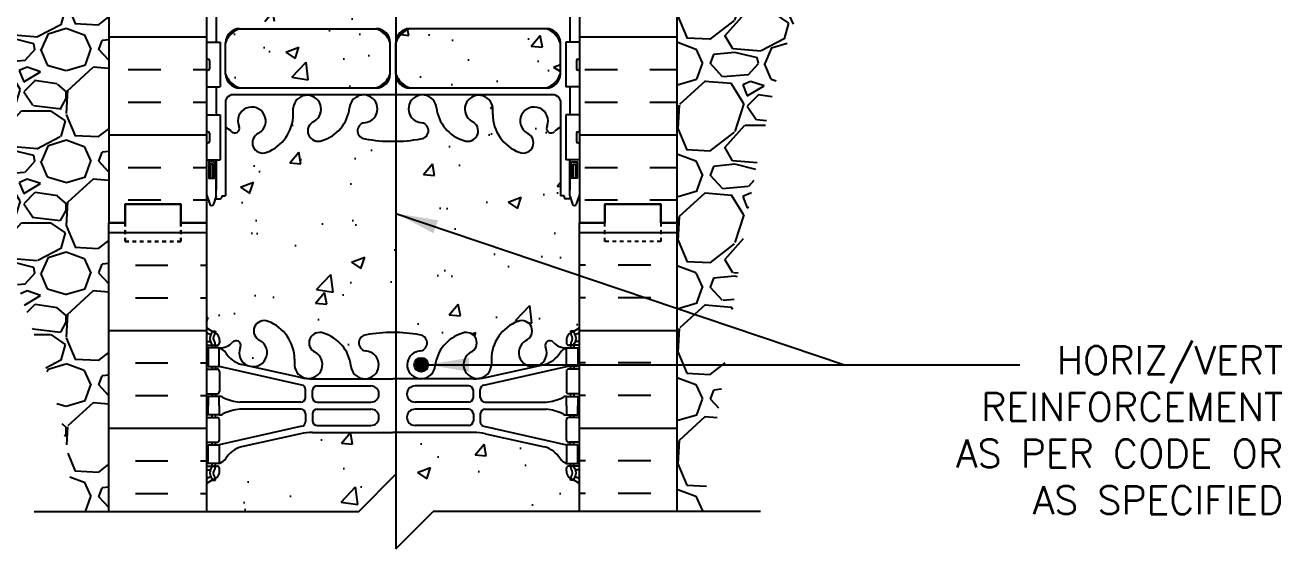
# Model space of a CAD drawing. Header units: inches. Extents: x 171.2 to 222.1, y 133.2 to 219.4.
# Drawn here: x 188.43 to 222.15, y 153.85 to 167.9 of the extents above; entities that cross this region are included whole.
import ezdxf

# ---------------------------------------------------------------- set-up
doc = ezdxf.new("R2010")
doc.units = ezdxf.units.IN
doc.header["$LTSCALE"] = 0.5
doc.header["$MEASUREMENT"] = 0
doc.linetypes.add('DASHED2', pattern=[0.375, 0.25, -0.125])
for name, color, linetype in [('HATCH', 12, 'Continuous'), ('line25', 2, 'Continuous'), ('LINE3', 3, 'Continuous'), ('LINE50', 5, 'Continuous'), ('LINE9', 9, 'Continuous'), ('TEXT', 4, 'Continuous'), ('Web_Edge', 9, 'Continuous')]:
    doc.layers.add(name, color=color, linetype=linetype)
doc.styles.add('DIM', font='romans.shx', dxfattribs={"width": 0.7})
doc.styles.add('ROMANS', font='romans.shx', dxfattribs={"height": 0.75})
doc.dimstyles.new('ext_12', dxfattribs={"dimscale": 12, "dimtxt": 0.09375, "dimasz": 0.09375, "dimexe": 0.09375, "dimexo": 0.0625, "dimgap": 0.0625, "dimtad": 1, "dimdec": 1, "dimzin": 3, "dimdsep": 46, "dimlunit": 4, "dimtxsty": 'DIM', "dimcen": 0.09, "dimdle": 0.09375, "dimclrt": 4, "dimadec": 0, "dimazin": 0, "dimtfac": 1, "dimtdec": 1, "dimtmove": 2, "dimatfit": 3, "dimfxl": 1, "dimfrac": 2, "dimtolj": 1, "dimtzin": 0, "dimarcsym": 0})
pattern_1 = [(0, (-2736.5554, -289.1626), (0, 2.625), []), (0, (-2736.5554, -288.2876), (0, 2.625), [0.875, -0.875]), (0, (-2736.5554, -287.4126), (0, 2.625), [0.875, -0.875])]

msp = doc.modelspace()

# ---------------------------------------------------------------- hatches: boundary and pattern name
at = {"layer": 'HATCH'}
h = msp.add_hatch(dxfattribs=at)
h.set_pattern_fill('AR-CONC', color=256, scale=0.5)
h.set_pattern_definition([(50, (0, 0), (3.5863, -0.31376), [0.375, -4.125]), (355, (0, 0), (-0.693757, 3.76096), [0.3, -3.3]), (100.4514, (0.299, -0.026), (2.892544, 3.4472), [0.3187, -3.50571]), (46.1842, (0, 1), (5.33621, -0.827596), [0.5625, -6.1875]), (96.6356, (0.4447, 0.931), (4.67331, 4.87059), [0.47805, -5.25857]), (351.1842, (0, 1), (4.67331, 4.87059), [0.45, -4.95]), (21, (0.5, 0.75), (2.984535, -2.013094), [0.375, -4.125]), (326, (0.5, 0.75), (1.216577, 3.62575), [0.3, -3.3]), (71.4514, (0.7487, 0.5822), (4.20111, 1.612656), [0.3187, -3.50571]), (37.5, (0, 0), (0.060799, 1.664469), [0, -3.26, 0, -3.35, 0, -3.3125]), (7.5, (0, 0), (1.315348, 1.972059), [0, -1.91, 0, -3.185, 0, -1.2625]), (327.5, (-1.115, 0), (2.669112, -0.1127744), [0, -1.25, 0, -3.9, 0, -5.175]), (317.5, (-1.615, 0), (2.91593, 0.500525), [0, -1.625, 0, -2.59, 0, -3.675])])
h.paths.add_polyline_path([(190.177, 180.6), (187.177, 180.6), (185.989, 180.6), (181.255, 180.444), (181.255, 178.84), (180.255, 177.84), (182.255, 177.84), (181.255, 176.84), (181.255, 174.441), (190.177, 174.735)])
h.paths.add_polyline_path([(202.792, 179.871), (202.892, 179.871), (202.892, 179.901, -0.414214), (202.942, 179.951), (203.068, 179.951), (203.11, 180.083, -0.725737), (203.217, 180.101), (203.302, 179.841), (203.302, 180.6), (201.927, 180.6), (193.302, 180.6), (193.302, 179.841), (193.38, 180.083, -0.725737), (193.487, 180.101), (193.535, 179.951), (193.662, 179.951, -0.414214), (193.712, 179.901), (193.712, 179.871), (193.812, 179.871), (193.812, 178.034, 0.108933), (193.964, 178.147, -0.8344), (194.176, 178.022), (194.164, 178, 2.155404), (194.703, 178.195, -1), (194.916, 178.706, -0.311223), (195.625, 177.69), (195.625, 177.525, 1.661382), (196.186, 177.878, -1), (196.399, 178.389, -0.30095), (197.136, 177.516, 1.661382), (197.697, 177.869, 0.055617), (197.517, 177.915, -0.843243), (197.552, 178.347, -0.049932), (198.302, 178.411, -0.049932), (199.051, 178.347, -0.843243), (199.086, 177.915, 0.055617), (198.906, 177.869, 1.661382), (199.467, 177.516, -0.30095), (200.204, 178.389, -1), (200.417, 177.878, 1.661382), (200.978, 177.525), (200.978, 177.67, -0.316114), (201.687, 178.706, -1), (201.9, 178.195, 2.155404), (202.439, 178), (202.427, 178.022, -0.834375), (202.639, 178.147, 0.10894), (202.792, 178.034)])
h.paths.add_polyline_path([(202.792, 176.607, 0.225652), (202.417, 176.982), (198.753, 176.982, 0.225652), (198.378, 176.607), (198.378, 175.766, 0.225652), (198.753, 175.391), (202.417, 175.391, 0.225652), (202.792, 175.766)])
h.paths.add_polyline_path([(202.792, 174.825, 0.225652), (202.417, 175.2), (198.753, 175.2, 0.225652), (198.378, 174.825), (198.378, 173.984, 0.225652), (198.753, 173.609), (202.417, 173.609, 0.225652), (202.792, 173.984)])
h.paths.add_polyline_path([(198.225, 174.825, 0.225652), (197.85, 175.2), (194.187, 175.2, 0.225652), (193.812, 174.825), (193.812, 173.984, 0.225652), (194.187, 173.609), (197.85, 173.609, 0.225652), (198.225, 173.984)])
h.paths.add_polyline_path([(198.225, 175.766), (198.225, 176.607, 0.225652), (197.85, 176.982), (194.187, 176.982, 0.225652), (193.812, 176.607), (193.812, 175.766, 0.225652), (194.187, 175.391), (197.85, 175.391, 0.225652)])
h.paths.add_polyline_path([(202.792, 171.288), (202.672, 171.488), (202.672, 171.6), (202.672, 171.712), (202.792, 171.912), (202.792, 173.274, 0.268138), (202.63, 173.422), (193.973, 173.422, 0.268156), (193.812, 173.274), (193.812, 171.912), (193.932, 171.712), (193.932, 171.6), (193.932, 171.488), (193.812, 171.288), (193.812, 169.926, 0.268156), (193.973, 169.778), (202.63, 169.778, 0.268138), (202.792, 169.926)])
h.paths.add_polyline_path([(198.225, 167.434, 0.225652), (197.85, 167.809), (194.187, 167.809, 0.225652), (193.812, 167.434), (193.812, 166.593, 0.225652), (194.187, 166.218), (197.85, 166.218, 0.225652), (198.225, 166.593)])
h.paths.add_polyline_path([(198.225, 169.216, 0.225652), (197.85, 169.591), (194.187, 169.591, 0.225652), (193.812, 169.216), (193.812, 168.375, 0.225652), (194.187, 168), (197.85, 168, 0.225652), (198.225, 168.375)])
h.paths.add_polyline_path([(202.792, 169.216, 0.225652), (202.417, 169.591), (198.753, 169.591, 0.225652), (198.378, 169.216), (198.378, 168.375, 0.225652), (198.753, 168), (202.417, 168, 0.225652), (202.792, 168.375)])
h.paths.add_polyline_path([(202.792, 167.434, 0.225652), (202.417, 167.809), (198.753, 167.809, 0.225652), (198.378, 167.434), (198.378, 166.593, 0.225652), (198.753, 166.218), (202.417, 166.218, 0.225652), (202.792, 166.593)])
h.paths.add_polyline_path([(215.348, 177.6), (216.348, 178.6), (214.348, 178.6), (215.348, 179.6), (215.348, 180.6), (205.927, 180.6), (205.927, 176.599), (215.348, 176.6)])
h.paths.add_polyline_path([(203.302, 162.6), (203.302, 163.359), (203.217, 163.099, -0.6), (203.117, 163.099), (203.068, 163.249), (202.942, 163.249, -0.414214), (202.892, 163.299), (202.892, 163.329), (202.792, 163.329), (202.792, 165.166, 0.108935), (202.639, 165.053, -0.8344), (202.427, 165.178), (202.439, 165.2, 2.155404), (201.9, 165.005, -1), (201.687, 164.494, -0.311223), (200.978, 165.51), (200.978, 165.675, 1.661382), (200.417, 165.322, -1), (200.204, 164.811, -0.30095), (199.467, 165.684, 1.661382), (198.906, 165.331, 0.055617), (199.086, 165.285, -0.843243), (199.051, 164.853, -0.049932), (198.302, 164.789, -0.049932), (197.552, 164.853, -0.843243), (197.517, 165.285, 0.055617), (197.697, 165.331, 1.661382), (197.136, 165.684, -0.30095), (196.399, 164.811, -1), (196.186, 165.322, 1.661382), (195.625, 165.675), (195.625, 165.51, -0.311223), (194.916, 164.494, -1), (194.703, 165.005, 2.155404), (194.164, 165.2), (194.176, 165.178, -0.834375), (193.964, 165.053, 0.108938), (193.812, 165.166), (193.812, 163.329), (193.712, 163.329), (193.712, 163.299, -0.414214), (193.662, 163.249), (193.535, 163.249), (193.487, 163.099, -0.6), (193.387, 163.099), (193.302, 163.359), (193.302, 162.6), (193.302, 159.792, 0.088416), (193.448, 159.695), (193.538, 159.695), (193.538, 159.653, -0.249069), (193.648, 159.446), (193.648, 159.379, -0.414214), (193.585, 159.316), (193.538, 159.316), (193.538, 159.246), (193.643, 159.246, 0.231736), (194, 159.397, -0.8344), (194.212, 159.272), (194.2, 159.25, 2.155404), (194.739, 159.445, -1), (194.952, 159.956, -0.311223), (195.661, 158.94), (195.661, 158.775, 1.661382), (196.222, 159.128, -1), (196.435, 159.639, -0.30095), (197.172, 158.766, 1.661382), (197.733, 159.119, 0.055617), (197.553, 159.165, -0.843243), (197.588, 159.597, -0.047544), (198.302, 159.662, -0.047544), (199.015, 159.597, -0.843243), (199.05, 159.165, 0.055617), (198.87, 159.119, 1.661382), (199.432, 158.766, -0.30095), (200.168, 159.639, -1), (200.381, 159.128, 1.661382), (200.942, 158.775), (200.942, 158.94, -0.311223), (201.651, 159.956, -1), (201.864, 159.445, 2.155404), (202.403, 159.25), (202.391, 159.272, -0.834375), (202.603, 159.397, 0.23174), (202.961, 159.246), (203.066, 159.246), (203.066, 159.316), (203.018, 159.316, -0.414214), (202.956, 159.379), (202.956, 159.446, -0.249069), (203.066, 159.653), (203.066, 159.695), (203.156, 159.695, 0.08841), (203.302, 159.792)])
h.paths.add_polyline_path([(202.367, 156.592), (200.786, 156.945, 0.054974), (200.46, 156.981), (198.302, 156.981), (196.144, 156.981, 0.054974), (195.817, 156.945), (194.236, 156.592, 0.180914), (193.818, 156.28, -0.155529), (193.643, 156.146), (193.538, 156.146), (193.538, 156.076), (193.585, 156.076, -0.414214), (193.648, 156.014), (193.648, 155.946, -0.249069), (193.538, 155.739), (193.538, 155.697), (193.448, 155.697, 0.088416), (193.302, 155.6), (193.302, 154.855), (197.383, 154.855), (198.383, 155.855), (198.383, 153.855), (199.383, 154.855), (203.302, 154.855), (203.302, 155.6, 0.08841), (203.156, 155.697), (203.066, 155.697), (203.066, 155.739, -0.249069), (202.956, 155.946), (202.956, 156.014, -0.414214), (203.018, 156.076), (203.066, 156.076), (203.066, 156.146), (202.961, 156.146, -0.155529), (202.785, 156.28, 0.180914)])
h = msp.add_hatch(dxfattribs=at)
h.set_pattern_fill('INSUL', color=256, scale=7, style=0)
h.set_pattern_definition(pattern_1)
edge = h.paths.add_edge_path()
edge.add_line((193.302, 170.6), (192.802, 170.6))
edge.add_line((192.802, 170.6), (191.052, 179.85))
edge.add_line((191.052, 179.85), (191.052, 180.6))
edge.add_line((191.052, 180.6), (190.677, 180.6))
edge.add_line((190.677, 180.6), (190.677, 162.6))
edge.add_line((190.677, 162.6), (191.114, 162.6))
edge.add_line((191.114, 162.6), (191.114, 163.1))
edge.add_line((191.114, 163.1), (192.614, 163.1))
edge.add_line((192.614, 163.1), (192.614, 162.6))
edge.add_line((192.614, 162.6), (193.052, 162.6))
edge.add_line((193.302, 170.6), (193.302, 162.6))
h = msp.add_hatch(dxfattribs=at)
h.set_pattern_fill('INSUL', color=256, scale=7, style=0)
h.set_pattern_definition(pattern_1)
edge = h.paths.add_edge_path()
edge.add_line((203.302, 170.6), (203.802, 170.6))
edge.add_line((203.802, 170.6), (205.552, 179.85))
edge.add_line((205.552, 179.85), (205.552, 180.6))
edge.add_line((205.552, 180.6), (205.927, 180.6))
edge.add_line((205.927, 180.6), (205.927, 162.6))
edge.add_line((205.927, 162.6), (205.489, 162.6))
edge.add_line((205.489, 162.6), (205.489, 163.1))
edge.add_line((205.489, 163.1), (203.989, 163.1))
edge.add_line((203.989, 163.1), (203.989, 162.6))
edge.add_line((203.989, 162.6), (203.552, 162.6))
edge.add_line((203.302, 170.6), (203.302, 162.6))
h = msp.add_hatch(dxfattribs=at)
h.set_pattern_fill('GRAVEL', color=256, scale=3, style=0)
h.set_pattern_definition([(228.0128, (208.08658, 157.8549), (-23.9999947, -27.000004), [0.40361, -39.95726]), (184.9697, (207.81658, 157.55491), (36.00000315, 2.9999739), [0.6926, -68.56777]), (132.5104, (207.12658, 157.4949), (29.9999722, -33.000026), [0.48836, -48.3481]), (267.2737, (205.95658, 156.74491), (2.99998805, 60.0000009), [0.63071, -62.44067]), (292.8337, (205.92658, 156.1149), (-15.0000297, 35.9999892), [0.61847, -61.22812]), (357.2737, (206.16658, 155.54491), (-60.0000009, 2.99998805), [0.63071, -62.44067]), (37.6942, (206.79658, 155.51491), (-39.00002204, -29.9999712), [0.83409, -82.57455]), (72.2553, (207.45658, 156.02491), (21.0000323, 65.9999887), [0.78746, -77.95896]), (121.4296, (207.69658, 156.77491), (-24.0000247, 38.9999851), [0.63285, -62.65222]), (175.2364, (207.36658, 157.3149), (33.0000028, -2.9999746), [0.7225, -35.40229]), (222.3974, (206.64658, 157.37491), (-36.00002205, -32.99997625), [0.934344, -92.500125]), (138.8141, (208.92658, 156.7149), (-21.000009, 17.999992), [0.3189, -31.57153]), (171.4692, (208.68658, 156.9249), (38.9999949, -6.0000237), [0.60671, -60.06453]), (225, (208.0866, 157.015), (-3e-16, -3), [0.42426, -3.81838]), (203.1986, (207.87658, 157.3749), (14.999999, 6.000004), [0.22847, -22.61885]), (291.8014, (207.6666, 157.2849), (-3, 9.000001), [0.3231, -15.83239]), (30.9638, (207.7866, 156.9849), (8.999994, 6.000007), [0.52479, -16.96807]), (161.565, (208.2366, 157.2549), (6, -2.999995), [0.37947, -9.10736]), (16.3895, (205.92658, 157.2849), (30.0000066, 8.9999781), [0.5316, -52.62853]), (70.3462, (206.43658, 157.4349), (-11.9999857, -33.0000064), [0.44598, -44.15222]), (293.1986, (208.23658, 157.8549), (-6.000004, 14.999999), [0.45694, -22.39037]), (343.6105, (208.41658, 157.4349), (-30.0000066, 8.9999781), [0.5316, -52.62853]), (339.444, (205.92658, 155.4249), (-15.0000055, 5.999988), [0.51264, -25.11937]), (294.7751, (206.40658, 155.2449), (-14.9999766, 33.0000103), [0.42953, -42.52393]), (66.8014, (208.26658, 154.8549), (6.000004, 14.999999), [0.45694, -22.39037]), (17.354, (208.44658, 155.2749), (-39.000006, -11.9999835), [0.50289, -49.78627]), (69.444, (206.79658, 154.8549), (-5.999988, -15.0000055), [0.25632, -25.3757]), (101.31, (208.0866, 154.8549), (-2.999993, 12.000002), [0.15297, -15.14409]), (165.9638, (208.0566, 155.0049), (9.000002, -2.999994), [0.61847, -11.75085]), (186.009, (207.45658, 155.1549), (29.9999993, 2.999998), [0.57315, -56.74177]), (303.69, (207.7866, 156.7149), (-3.000004, 6), [0.43267, -10.384]), (353.1572, (208.02658, 156.35491), (50.9999981, -6.000024), [0.75538, -74.78269]), (60.9454, (208.77658, 156.2649), (-12, -21.000001), [0.30887, -30.57802]), (90, (208.9266, 156.535), (-3, 3), [0.18, -2.82]), (120.2564, (207.39658, 155.2449), (11.9999847, -21.0000074), [0.41677, -41.26056]), (48.0128, (207.18658, 155.6049), (23.9999947, 27.000004), [0.80722, -39.55366]), (0, (207.7266, 156.205), (3, 3), [0.78, -2.22]), (325.3048, (208.50658, 156.2049), (-29.9999828, 21.0000258), [0.47434, -46.95982]), (254.0546, (208.89658, 155.9349), (-3, -12), [0.4368, -21.40352]), (207.646, (208.77658, 155.51491), (-56.9999874, -30.00002314), [0.711195, -70.40842]), (175.4261, (208.14658, 155.18491), (-39.0000017, 2.9999844), [0.7524, -74.48722])])
edge = h.paths.add_edge_path()
edge.add_line((205.927, 176.599), (205.927, 162.6))
edge.add_line((205.927, 162.6), (205.927, 154.855))
edge.add_line((205.927, 154.855), (206.601, 154.855))
edge.add_spline(control_points=[(206.601, 154.855), (206.709, 155.5), (207.47, 160.105), (208.079, 167.028), (211.665, 173.927), (214.553, 175.427), (215.348, 175.84)], knot_values=[0, 0, 0, 0, 1.962014, 13.999792, 21.004381, 23.66399, 23.66399, 23.66399, 23.66399], degree=3, periodic=0)
edge.add_line((215.348, 175.84), (215.348, 176.6))
edge.add_line((215.348, 176.6), (205.927, 176.599))
h = msp.add_hatch(dxfattribs=at)
h.set_pattern_fill('GRAVEL', color=256, scale=3, style=0)
h.set_pattern_definition([(228.0128, (113.67837, 50.23485), (-23.9999947, -27.00000402), [0.40361, -39.957264]), (184.9697, (113.40837, 49.93485), (36.00000315, 2.99997392), [0.692604, -68.567775]), (132.5104, (112.71837, 49.87485), (29.99997216, -33.00002602), [0.488364, -48.348096]), (267.2737, (111.54837, 49.12485), (2.99998805, 60.00000088), [0.630714, -62.440674]), (292.8337, (111.51837, 48.49485), (-15.00002972, 35.99998924), [0.618465, -61.22812]), (357.2737, (111.75837, 47.92485), (-60.00000088, 2.99998805), [0.630714, -62.440674]), (37.6942, (112.38837, 47.89485), (-39.00002204, -29.999971215), [0.834087, -82.574547]), (72.2553, (113.04837, 48.40485), (21.00003229, 65.99998869), [0.787464, -77.958963]), (121.4296, (113.28837, 49.15485), (-24.0000247, 38.99998511), [0.63285, -62.65222]), (175.2364, (112.95837, 49.69485), (33.00000284, -2.9999746), [0.722496, -35.40229]), (222.3974, (112.23837, 49.75485), (-36.000022053, -32.999976246), [0.934344, -92.500125]), (138.8141, (114.51837, 49.09485), (-21.00000884, 17.99999194), [0.318903, -31.57153]), (171.4692, (114.27837, 49.30485), (38.99999485, -6.00002373), [0.60671, -60.064533]), (225, (113.6784, 49.3948), (-3e-16, -3), [0.424263, -3.818376]), (203.1986, (113.46837, 49.75485), (14.9999992, 6.000004), [0.228474, -22.618845]), (291.8014, (113.25837, 49.66485), (-2.9999997, 9.0000008), [0.32311, -15.832386]), (30.9638, (113.37837, 49.36485), (8.999994, 6.0000075), [0.524787, -16.96807]), (161.5651, (113.8284, 49.6348), (6.000001, -2.999995), [0.379473, -9.10736]), (16.3895, (111.51837, 49.66485), (30.0000066, 8.99997813), [0.5316, -52.628535]), (70.3462, (112.02837, 49.81485), (-11.99998574, -33.0000064), [0.445983, -44.152224]), (293.1986, (113.82837, 50.23485), (-6.000004, 14.9999992), [0.456945, -22.390374]), (343.6105, (114.00837, 49.81485), (-30.0000066, 8.99997813), [0.5316, -52.628535]), (339.444, (111.51837, 47.80485), (-15.0000055, 5.999988), [0.51264, -25.11937]), (294.7751, (111.99837, 47.62485), (-14.99997657, 33.00001027), [0.429534, -42.52393]), (66.8014, (113.85837, 47.23485), (6.000004, 14.9999992), [0.456945, -22.390374]), (17.354, (114.03837, 47.65485), (-39.00000606, -11.9999835), [0.502893, -49.78627]), (69.444, (112.38837, 47.23485), (-5.999988, -15.0000055), [0.25632, -25.37569]), (101.3099, (113.67837, 47.23485), (-2.999993, 12.0000023), [0.15297, -15.144087]), (165.9638, (113.6484, 47.38485), (9.0000016, -2.999994), [0.618465, -11.75085]), (186.009, (113.04837, 47.53485), (29.99999925, 2.99999795), [0.57315, -56.74177]), (303.6901, (113.3784, 49.09485), (-3.000004, 5.9999987), [0.432666, -10.383987]), (353.1572, (113.61837, 48.73485), (50.9999981, -6.00002399), [0.75538, -74.78269]), (60.9454, (114.36837, 48.64485), (-12.0000001, -21.00000115), [0.30887, -30.57802]), (90, (114.5184, 48.9148), (-3, 3), [0.18, -2.82]), (120.2564, (112.98837, 47.62485), (11.99998466, -21.00000737), [0.41677, -41.26056]), (48.0128, (112.77837, 47.98485), (23.9999947, 27.00000402), [0.807216, -39.553656]), (0, (113.3184, 48.5848), (3, 3), [0.78, -2.22]), (325.3048, (114.09837, 48.58485), (-29.99998278, 21.00002583), [0.47434, -46.95982]), (254.0546, (114.48837, 48.31485), (-2.9999997, -12.0000004), [0.436806, -21.403524]), (207.646, (114.36837, 47.89485), (-56.99998742, -30.00002314), [0.711195, -70.40842]), (175.4261, (113.73837, 47.56485), (-39.000001675, 2.9999844), [0.752397, -74.48722])])
edge = h.paths.add_edge_path()
edge.add_spline(control_points=[(181.255, 173.358), (181.801, 173.137), (184.03, 172.237), (186.475, 166.871), (188.022, 161.283), (189.682, 156.829), (189.637, 155.204), (189.628, 154.855)], knot_values=[0, 0, 0, 0, 1.73908, 7.096838, 16.122151, 19.936923, 20.981761, 20.981761, 20.981761, 20.981761], degree=3, periodic=0)
edge.add_line((189.628, 154.855), (190.677, 154.855))
edge.add_line((190.677, 154.855), (190.677, 166.798))
edge.add_line((190.677, 166.798), (190.677, 174.751))
edge.add_line((190.677, 174.751), (186.276, 174.606))
edge.add_line((186.276, 174.606), (181.255, 174.441))
edge.add_line((181.255, 174.441), (181.255, 173.358))
h = msp.add_hatch(dxfattribs=at)
h.set_pattern_fill('INSUL', color=256, scale=7, style=0)
h.set_pattern_definition([(0, (-2732.86, -252.4095), (0, 2.625), []), (0, (-2732.86, -251.5345), (0, 2.625), [0.875, -0.875]), (0, (-2732.86, -250.6595), (0, 2.625), [0.875, -0.875])])
h.paths.add_polyline_path([(190.677, 154.855), (193.302, 154.855), (193.302, 162.6), (192.614, 162.6), (192.614, 163.1), (191.114, 163.1), (191.114, 162.6), (190.677, 162.6)])
h = msp.add_hatch(dxfattribs=at)
h.set_pattern_fill('INSUL', color=256, scale=7, style=0)
h.set_pattern_definition([(180, (3129.4632, -252.4095), (0, 2.625), []), (180, (3129.4632, -251.5345), (0, 2.625), [0.875, -0.875]), (180, (3129.4632, -250.6595), (0, 2.625), [0.875, -0.875])])
h.paths.add_polyline_path([(203.302, 154.855), (205.927, 154.855), (205.927, 162.6), (205.489, 162.6), (205.489, 163.1), (203.989, 163.1), (203.989, 162.6), (203.302, 162.6)])
at = {"layer": 'LINE3'}
for points in [[(199.245, 158.794, 1), (198.87, 158.794, 1)], [(198.87, 158.794, 1), (199.245, 158.794, 1)]]:
    msp.add_hatch(color=256, dxfattribs=at).paths.add_polyline_path(points)

# ---------------------------------------------------------------- linework, layer by layer
at = {"layer": 'line25'}
for p, q in [((193.302, 170.6), (193.302, 162.6)), ((203.302, 170.6), (203.302, 162.6)), ((193.302, 167.445), (193.667, 167.445)), ((193.667, 167.445), (193.667, 166.245)), ((203.302, 167.445), (202.937, 167.445)), ((202.937, 167.445), (202.937, 166.245)), ((193.302, 166.245), (193.667, 166.245)), ((203.302, 166.245), (202.937, 166.245)), ((193.302, 165.495), (193.667, 165.495)), ((193.667, 165.495), (193.667, 164.295)), ((203.302, 165.495), (202.937, 165.495)), ((202.937, 165.495), (202.937, 164.295)), ((193.302, 164.295), (193.667, 164.295)), ((203.302, 164.295), (202.937, 164.295)), ((193.302, 162.6), (193.302, 154.855)), ((203.302, 154.855), (203.302, 162.6))]:
    msp.add_line(p, q, dxfattribs=at)
at = {"layer": 'LINE3'}
msp.add_line((198.383, 179.1), (198.383, 155.855), dxfattribs=at)
msp.add_circle((199.058, 158.794), 0.188, dxfattribs=at)
msp.add_circle((199.058, 158.794), 0.188, dxfattribs=at)
at = {"layer": 'LINE50'}
for p, q in [((190.677, 180.6), (190.677, 162.6)), ((205.927, 162.6), (205.927, 180.6)), ((205.927, 167.6), (205.927, 176.6)), ((205.927, 164.716), (205.927, 167.6)), ((190.677, 154.855), (190.677, 162.6)), ((205.927, 154.855), (205.927, 162.6))]:
    msp.add_line(p, q, dxfattribs=at)
for points in [[(193.302, 162.6), (192.614, 162.6), (192.614, 163.1), (191.114, 163.1), (191.114, 162.6), (190.677, 162.6)], [(190.677, 162.6), (191.114, 162.6), (191.114, 163.1), (192.614, 163.1), (192.614, 162.6), (193.302, 162.6)], [(193.302, 162.6), (192.614, 162.6), (192.614, 163.1), (191.114, 163.1), (191.114, 162.6), (190.677, 162.6)], [(203.302, 162.6), (203.989, 162.6), (203.989, 163.1), (205.489, 163.1), (205.489, 162.6), (205.927, 162.6)], [(205.927, 162.6), (205.489, 162.6), (205.489, 163.1), (203.989, 163.1), (203.989, 162.6), (203.302, 162.6)]]:
    msp.add_lwpolyline(points, dxfattribs=at)
at = {"layer": 'LINE9'}
for p, q in [((193.302, 166.955), (193.302, 166.735)), ((193.302, 166.9), (193.302, 166.9)), ((193.382, 166.955), (193.382, 166.735)), ((203.222, 166.955), (203.222, 166.735)), ((203.302, 166.955), (203.302, 166.735)), ((203.302, 166.9), (203.302, 166.9)), ((193.302, 166.79), (193.302, 166.79)), ((193.342, 166.695), (193.342, 166.695)), ((203.262, 166.695), (203.262, 166.695)), ((203.302, 166.79), (203.302, 166.79)), ((193.302, 165.005), (193.302, 164.785)), ((193.302, 164.95), (193.302, 164.95)), ((193.342, 165.045), (193.342, 165.045)), ((193.382, 165.005), (193.382, 164.785)), ((203.222, 165.005), (203.222, 164.785)), ((203.262, 165.045), (203.262, 165.045)), ((203.302, 165.005), (203.302, 164.785)), ((203.302, 164.95), (203.302, 164.95)), ((193.302, 164.84), (193.302, 164.84)), ((193.342, 164.745), (193.342, 164.745)), ((203.262, 164.745), (203.262, 164.745)), ((203.302, 164.84), (203.302, 164.84)), ((197.383, 154.855), (198.383, 155.855)), ((198.383, 155.855), (198.383, 153.855)), ((188.677, 154.855), (197.383, 154.855)), ((198.383, 153.855), (199.383, 154.855)), ((208.16, 154.855), (199.383, 154.855))]:
    msp.add_line(p, q, dxfattribs=at)
at = {"layer": 'LINE9', "linetype": 'DASHED2', "ltscale": 0.15}
for points in [[(191.114, 162.6), (191.114, 162.6), (191.114, 162.1), (192.614, 162.1), (192.614, 162.6), (192.614, 162.6)], [(192.614, 162.6), (192.614, 162.6), (192.614, 162.1), (191.114, 162.1), (191.114, 162.6), (191.114, 162.6)], [(205.489, 162.6), (205.489, 162.6), (205.489, 162.1), (203.989, 162.1), (203.989, 162.6), (203.989, 162.6)]]:
    msp.add_lwpolyline(points, dxfattribs=at)
at = {"layer": 'LINE9'}
for centre, start, end in [((193.342, 166.955), 90, 180), ((193.342, 166.955), 0, 90), ((203.262, 166.955), 90, 180), ((203.262, 166.955), 360, 90), ((193.342, 166.735), 180, 270), ((193.342, 166.735), 270, 0), ((203.262, 166.735), 180, 270), ((203.262, 166.735), 270, 0), ((193.342, 165.005), 90, 180), ((193.342, 165.005), 0, 90), ((203.262, 165.005), 90, 180), ((203.262, 165.005), 360, 90), ((193.342, 164.785), 180, 270), ((193.342, 164.785), 270, 0), ((203.262, 164.785), 180, 270), ((203.262, 164.785), 270, 0)]:
    msp.add_arc(centre, 0.04, start, end, dxfattribs=at)
at = {"layer": 'Web_Edge'}
for p, q in [((194.187, 167.809), (197.85, 167.809)), ((202.417, 167.809), (198.753, 167.809)), ((193.812, 166.593), (193.812, 167.434)), ((198.225, 166.593), (198.225, 167.434)), ((198.378, 166.593), (198.378, 167.433)), ((202.792, 166.593), (202.792, 167.434)), ((197.85, 166.218), (194.187, 166.218)), ((202.417, 166.218), (198.753, 166.218)), ((193.812, 165.883), (193.812, 163.329)), ((202.63, 166.031), (193.973, 166.031)), ((202.792, 165.883), (202.792, 163.329)), ((195.625, 165.51), (195.625, 165.675)), ((200.978, 165.51), (200.978, 165.675)), ((194.164, 165.2), (194.176, 165.178)), ((202.439, 165.2), (202.427, 165.178)), ((193.562, 163.329), (193.562, 164.295)), ((203.042, 163.329), (203.042, 164.295)), ((193.302, 163.359), (193.387, 163.099)), ((193.562, 163.329), (193.487, 163.099)), ((193.535, 163.249), (193.662, 163.249)), ((193.712, 163.329), (193.812, 163.329)), ((193.712, 163.329), (193.712, 163.299)), ((193.712, 163.299), (193.712, 163.299)), ((202.892, 163.329), (202.792, 163.329)), ((202.892, 163.329), (202.892, 163.299)), ((202.892, 163.299), (202.892, 163.299)), ((203.068, 163.249), (202.942, 163.249)), ((203.042, 163.329), (203.117, 163.099)), ((203.302, 163.359), (203.217, 163.099)), ((193.448, 159.695), (193.538, 159.695)), ((193.538, 159.695), (193.538, 159.653)), ((203.156, 159.695), (203.066, 159.695)), ((203.066, 159.695), (203.066, 159.653)), ((193.302, 159.416), (193.379, 159.416)), ((193.302, 159.316), (193.585, 159.316)), ((193.448, 159.316), (193.448, 159.246)), ((193.538, 159.316), (193.538, 159.246)), ((193.648, 159.446), (193.648, 159.379)), ((194.2, 159.25), (194.212, 159.272)), ((202.403, 159.25), (202.391, 159.272)), ((202.956, 159.446), (202.956, 159.379)), ((203.302, 159.316), (203.018, 159.316)), ((203.066, 159.316), (203.066, 159.246)), ((203.156, 159.316), (203.156, 159.246)), ((203.302, 159.416), (203.224, 159.416)), ((195.817, 158.448), (194.236, 158.801)), ((195.661, 158.94), (195.661, 158.775)), ((200.786, 158.448), (202.367, 158.801)), ((200.942, 158.94), (200.942, 158.775)), ((193.302, 158.676), (193.585, 158.676)), ((193.448, 158.746), (193.448, 158.676)), ((193.538, 158.746), (193.538, 158.676)), ((195.86, 158.25), (193.643, 158.746)), ((193.648, 158.614), (193.648, 158.079)), ((200.743, 158.25), (202.961, 158.746)), ((202.956, 158.614), (202.956, 158.079)), ((203.302, 158.676), (203.018, 158.676)), ((203.066, 158.746), (203.066, 158.676)), ((203.156, 158.746), (203.156, 158.676)), ((195.958, 157.915), (195.958, 158.128)), ((196.144, 158.412), (198.302, 158.412)), ((196.27, 158.225), (197.71, 158.225)), ((200.46, 158.412), (198.302, 158.412)), ((200.333, 158.225), (198.893, 158.225)), ((200.645, 157.915), (200.645, 158.128)), ((193.302, 158.016), (193.585, 158.016)), ((193.448, 158.016), (193.448, 157.946)), ((193.538, 158.016), (193.538, 157.946)), ((195.833, 157.79), (194.195, 157.79)), ((196.145, 157.916), (196.145, 158.1)), ((196.27, 157.791), (197.71, 157.791)), ((200.333, 157.791), (198.893, 157.791)), ((200.458, 157.916), (200.458, 158.1)), ((200.77, 157.79), (202.408, 157.79)), ((203.302, 158.016), (203.018, 158.016)), ((203.066, 158.016), (203.066, 157.946)), ((203.156, 158.016), (203.156, 157.946)), ((193.448, 157.376), (193.448, 157.446)), ((193.538, 157.376), (193.538, 157.446)), ((195.833, 157.602), (194.195, 157.602)), ((195.958, 157.477), (195.958, 157.265)), ((196.145, 157.476), (196.145, 157.292)), ((196.27, 157.601), (197.71, 157.601)), ((200.333, 157.601), (198.893, 157.601)), ((200.458, 157.476), (200.458, 157.292)), ((200.645, 157.477), (200.645, 157.265)), ((200.77, 157.602), (202.408, 157.602)), ((203.066, 157.376), (203.066, 157.446)), ((203.156, 157.376), (203.156, 157.446)), ((193.302, 157.376), (193.585, 157.376)), ((195.86, 157.143), (193.643, 156.646)), ((193.648, 156.779), (193.648, 157.314)), ((196.27, 157.167), (197.71, 157.167)), ((200.333, 157.167), (198.893, 157.167)), ((200.743, 157.143), (202.961, 156.646)), ((202.956, 156.779), (202.956, 157.314)), ((203.302, 157.376), (203.018, 157.376)), ((195.817, 156.945), (194.236, 156.592)), ((196.144, 156.981), (198.302, 156.981)), ((200.46, 156.981), (198.302, 156.981)), ((200.786, 156.945), (202.367, 156.592)), ((193.302, 156.716), (193.585, 156.716)), ((193.448, 156.646), (193.448, 156.716)), ((193.538, 156.646), (193.538, 156.716)), ((203.302, 156.716), (203.018, 156.716)), ((203.066, 156.646), (203.066, 156.716)), ((203.156, 156.646), (203.156, 156.716)), ((193.448, 156.076), (193.448, 156.146)), ((193.538, 156.076), (193.538, 156.146)), ((203.066, 156.076), (203.066, 156.146)), ((203.156, 156.076), (203.156, 156.146)), ((193.302, 156.076), (193.585, 156.076)), ((193.302, 155.976), (193.379, 155.976)), ((193.648, 155.946), (193.648, 156.014)), ((202.956, 155.946), (202.956, 156.014)), ((203.302, 156.076), (203.018, 156.076)), ((203.302, 155.976), (203.224, 155.976)), ((193.448, 155.697), (193.538, 155.697)), ((193.538, 155.697), (193.538, 155.739)), ((203.066, 155.697), (203.066, 155.739)), ((203.156, 155.697), (203.066, 155.697))]:
    msp.add_line(p, q, dxfattribs=at)
for points in [[(193.562, 168.195), (193.562, 167.445)], [(203.042, 168.195), (203.042, 167.445)], [(193.562, 166.245), (193.562, 165.495)], [(203.042, 166.245), (203.042, 165.495)], [(193.562, 164.295), (193.562, 163.479)], [(203.042, 164.295), (203.042, 163.479)], [(193.643, 157.696), (193.643, 157.946), (193.343, 157.946), (193.343, 157.696)], [(202.961, 157.696), (202.961, 157.946), (203.261, 157.946), (203.261, 157.696)], [(193.643, 157.696), (193.643, 157.446), (193.343, 157.446), (193.343, 157.696)], [(202.961, 157.696), (202.961, 157.446), (203.261, 157.446), (203.261, 157.696)]]:
    msp.add_lwpolyline(points, dxfattribs=at)
for points in [[(193.512, 164.239), (193.362, 164.239), (193.362, 163.799), (193.512, 163.799)], [(193.472, 164.179), (193.402, 164.179), (193.402, 163.799), (193.472, 163.799)], [(203.092, 164.239), (203.242, 164.239), (203.242, 163.799), (203.092, 163.799)], [(203.132, 164.179), (203.202, 164.179), (203.202, 163.799), (203.132, 163.799)], [(193.343, 158.746), (193.643, 158.746), (193.643, 159.246), (193.343, 159.246)], [(203.261, 158.746), (202.961, 158.746), (202.961, 159.246), (203.261, 159.246)], [(193.343, 156.646), (193.643, 156.646), (193.643, 156.146), (193.343, 156.146)], [(203.261, 156.646), (202.961, 156.646), (202.961, 156.146), (203.261, 156.146)]]:
    msp.add_lwpolyline(points, close=True, dxfattribs=at)
for centre, radius, start, end in [((194.393, 167.227), 0.617, 109.5682, 160.4318), ((194.187, 167.434), 0.375, 90, 180), ((197.644, 167.227), 0.617, 19.5682, 70.4318), ((197.85, 167.434), 0.375, 360, 90), ((198.96, 167.227), 0.617, 109.5682, 160.4318), ((198.753, 167.434), 0.375, 90, 180), ((202.21, 167.227), 0.617, 19.5682, 70.4318), ((202.417, 167.434), 0.375, 360, 90), ((194.393, 166.8), 0.617, 199.5682, 250.4318), ((194.187, 166.593), 0.375, 180, 270), ((197.644, 166.8), 0.617, 289.5682, 340.4318), ((197.85, 166.593), 0.375, 270, 0), ((198.96, 166.8), 0.617, 199.5682, 250.4318), ((198.753, 166.593), 0.375, 180, 270), ((202.21, 166.8), 0.617, 289.5682, 340.4318), ((202.417, 166.593), 0.375, 270, 0), ((194.02, 165.817), 0.219, 102.5678, 162.6118), ((195.999, 165.647), 0.375, 299.9315, 175.7552), ((197.51, 165.656), 0.375, 299.9315, 175.7552), ((199.094, 165.656), 0.375, 4.2448, 240.0685), ((200.604, 165.647), 0.375, 4.2448, 240.0685), ((202.583, 165.817), 0.219, 17.3917, 77.4322), ((194.516, 165.33), 0.375, 299.9315, 200.3757), ((196.109, 165.804), 1.034, 286.3365, 353.3331), ((200.495, 165.804), 1.034, 186.6669, 253.6635), ((202.088, 165.33), 0.375, 339.6243, 240.0685), ((194.534, 165.517), 1.092, 290.5175, 359.6668), ((196.293, 165.067), 0.277, 112.68, 292.68), ((197.572, 165.072), 0.22, 104.2604, 264.8165), ((197.403, 166.112), 0.834, 277.8937, 290.6271), ((199.2, 166.112), 0.834, 249.3729, 262.1063), ((199.032, 165.072), 0.22, 275.1835, 75.7396), ((200.311, 165.067), 0.277, 247.32, 67.32), ((202.069, 165.517), 1.092, 180.3332, 249.4825), ((193.631, 164.763), 0.441, 41.0127, 65.8813), ((194.059, 165.135), 0.125, 221.0127, 20.3757), ((194.809, 164.75), 0.277, 112.68, 292.68), ((198.248, 168.566), 3.777, 259.3725, 270.8066), ((198.355, 168.566), 3.777, 269.1934, 280.6275), ((201.794, 164.75), 0.277, 247.32, 67.32), ((202.545, 165.135), 0.125, 159.6243, 318.9873), ((202.972, 164.763), 0.441, 114.1182, 138.9873), ((193.662, 163.299), 0.05, 270, 0), ((202.942, 163.299), 0.05, 180, 270), ((193.437, 163.125), 0.0567, 208.0725, 331.9275), ((203.167, 163.125), 0.0567, 208.0725, 331.9275), ((194.845, 159.7), 0.277, 67.32, 247.32), ((194.57, 158.934), 1.092, 0.3332, 69.4825), ((202.033, 158.934), 1.092, 110.5175, 179.6668), ((201.758, 159.7), 0.277, 292.68, 112.68), ((193.648, 160.153), 0.5, 226.2109, 250.5288), ((193.648, 160.153), 0.6, 234.7832, 245.0748), ((193.641, 159.501), 0.25, 140.1145, 222.4609), ((193.385, 159.59), 0.021, 343.464, 63.9957), ((193.484, 159.632), 0.045, 321.448, 139.1879), ((193.398, 159.446), 0.25, 0, 70.5288), ((193.641, 159.501), 0.16, 140.0001, 222.4609), ((196.329, 159.383), 0.277, 67.32, 247.32), ((196.145, 158.646), 1.034, 6.6669, 73.6635), ((197.608, 159.378), 0.22, 95.1835, 255.7396), ((198.284, 155.884), 3.777, 89.7394, 100.6275), ((198.319, 155.884), 3.777, 79.3725, 90.2606), ((198.996, 159.378), 0.22, 284.2604, 84.8165), ((200.459, 158.646), 1.034, 106.3365, 173.3331), ((200.275, 159.383), 0.277, 292.68, 112.68), ((203.206, 159.446), 0.25, 109.4712, 180), ((203.12, 159.632), 0.045, 40.8121, 218.552), ((202.962, 159.501), 0.16, 317.5391, 39.9999), ((202.956, 160.153), 0.5, 289.4712, 313.7878), ((202.962, 159.501), 0.25, 317.5391, 39.8855), ((203.218, 159.59), 0.021, 116.0043, 196.536), ((202.956, 160.153), 0.6, 294.9252, 305.2158), ((193.38, 159.436), 0.0196, 269.4032, 15.4901), ((193.49, 159.362), 0.045, 222.4609, 42.4609), ((193.585, 159.379), 0.0625, 270, 0), ((193.667, 159.687), 0.441, 266.7976, 318.9873), ((193.52, 158.904), 0.364, 34.9775, 70.3387), ((194.095, 159.315), 0.125, 339.6243, 138.9873), ((194.552, 159.12), 0.375, 159.6243, 60.0685), ((196.035, 158.803), 0.375, 184.2448, 60.0685), ((197.439, 158.338), 0.834, 69.3729, 82.1063), ((199.164, 158.338), 0.834, 97.8937, 110.6271), ((200.568, 158.803), 0.375, 119.9315, 355.7552), ((202.052, 159.12), 0.375, 119.9315, 20.3757), ((202.509, 159.315), 0.125, 41.0127, 200.3757), ((202.936, 159.687), 0.441, 221.0127, 273.2024), ((203.083, 158.904), 0.364, 109.6613, 145.0225), ((203.018, 159.379), 0.0625, 180, 270), ((203.113, 159.362), 0.045, 137.5391, 317.5391), ((203.224, 159.436), 0.0196, 164.5099, 270.5968), ((194.443, 159.515), 0.743, 212.7919, 253.8107), ((197.546, 158.794), 0.375, 184.2448, 60.0685), ((199.058, 158.794), 0.375, 119.9315, 355.7552), ((202.16, 159.515), 0.743, 286.1893, 327.2081), ((193.585, 158.614), 0.0625, 0, 90), ((196.144, 159.912), 1.5, 257.4135, 270), ((200.46, 159.912), 1.5, 270, 282.5865), ((203.018, 158.614), 0.0625, 90, 180), ((195.833, 158.128), 0.125, 0, 77.3767), ((196.27, 158.1), 0.125, 90, 180), ((197.71, 158.008), 0.217, 270, 90), ((198.893, 158.008), 0.217, 90, 270), ((200.333, 158.1), 0.125, 0, 90), ((200.77, 158.128), 0.125, 102.6233, 180), ((193.585, 158.079), 0.0625, 270, 0), ((193.638, 157.728), 0.219, 60.4937, 88.92), ((194.284, 158.957), 1.17, 242.6365, 265.6505), ((195.833, 157.915), 0.125, 270, 0), ((196.27, 157.916), 0.125, 180, 270), ((200.333, 157.916), 0.125, 270, 360), ((200.77, 157.915), 0.125, 180, 270), ((202.319, 158.957), 1.17, 274.3495, 297.3635), ((202.965, 157.728), 0.219, 91.08, 119.5063), ((203.018, 158.079), 0.0625, 180, 270), ((193.638, 157.665), 0.219, 271.08, 299.5063), ((194.284, 156.435), 1.17, 94.3495, 117.3635), ((195.833, 157.477), 0.125, 0, 90), ((196.27, 157.476), 0.125, 90, 180), ((197.71, 157.384), 0.217, 270, 90), ((198.893, 157.384), 0.217, 90, 270), ((200.333, 157.476), 0.125, 0, 90), ((200.77, 157.477), 0.125, 90, 180), ((202.319, 156.435), 1.17, 62.6365, 85.6505), ((202.965, 157.665), 0.219, 240.4937, 268.92), ((193.585, 157.314), 0.0625, 0, 90), ((195.833, 157.265), 0.125, 282.6233, 0), ((196.27, 157.292), 0.125, 180, 270), ((200.333, 157.292), 0.125, 270, 0), ((200.77, 157.265), 0.125, 180, 257.3767), ((203.018, 157.314), 0.0625, 90, 180), ((193.585, 156.779), 0.0625, 270, 0), ((196.144, 155.481), 1.5, 90, 102.5865), ((200.46, 155.481), 1.5, 77.4135, 90), ((203.018, 156.779), 0.0625, 180, 270), ((194.443, 155.878), 0.743, 106.1893, 147.2081), ((202.16, 155.878), 0.743, 32.7919, 73.8107), ((193.52, 156.489), 0.364, 289.6613, 325.0225), ((203.083, 156.489), 0.364, 214.9775, 250.3387), ((193.648, 155.239), 0.6, 114.9252, 125.2168), ((193.38, 155.957), 0.0196, 344.5099, 90.5968), ((193.641, 155.892), 0.25, 137.5391, 219.8855), ((193.385, 155.802), 0.021, 296.0043, 16.536), ((193.484, 155.761), 0.045, 220.8121, 38.552), ((193.49, 156.03), 0.045, 317.5391, 137.5391), ((193.641, 155.892), 0.16, 137.5391, 219.9999), ((193.398, 155.946), 0.25, 289.4712, 360), ((193.585, 156.014), 0.0625, 360, 90), ((203.018, 156.014), 0.0625, 90, 180), ((203.206, 155.946), 0.25, 180, 250.5288), ((203.113, 156.03), 0.045, 42.4609, 222.4609), ((203.12, 155.761), 0.045, 141.448, 319.1879), ((202.962, 155.892), 0.16, 320.0001, 42.4609), ((202.962, 155.892), 0.25, 320.1145, 42.4609), ((203.218, 155.802), 0.021, 163.464, 243.9957), ((203.224, 155.957), 0.0196, 89.4032, 195.4901), ((202.956, 155.239), 0.6, 54.7832, 65.0748), ((193.648, 155.239), 0.5, 109.4712, 133.7891), ((202.956, 155.239), 0.5, 46.2122, 70.5288)]:
    msp.add_arc(centre, radius, start, end, dxfattribs=at)
for points in [[(196.145, 157.921), (196.145, 158.095)], [(200.458, 157.921), (200.458, 158.095)], [(196.145, 157.471), (196.145, 157.297)], [(200.458, 157.471), (200.458, 157.297)]]:
    msp.add_open_spline(points, degree=1, dxfattribs=at)

# ---------------------------------------------------------------- texts
at = {"layer": 'TEXT', "insert": (222.179, 159.29), "char_height": 0.75, "width": 9.76094, "attachment_point": 3, "style": 'ROMANS'}
msp.add_mtext('HORIZ/VERT REINFORCEMENT AS PER CODE OR AS SPECIFIED', dxfattribs=at)

# ---------------------------------------------------------------- leaders
at = {"layer": 'TEXT'}
for points in [[(198.383, 162.855), (210.411, 158.794), (215.116, 158.794)], [(199.216, 158.794), (210.411, 158.794), (215.116, 158.794)]]:
    msp.add_leader(points, dimstyle='ext_12', dxfattribs=at)

doc.saveas('drawing.dxf')
